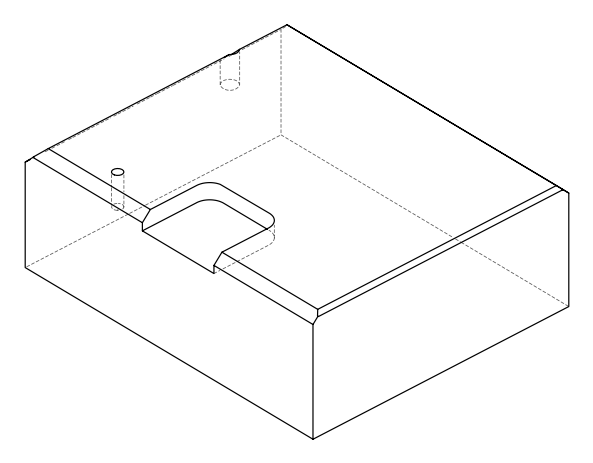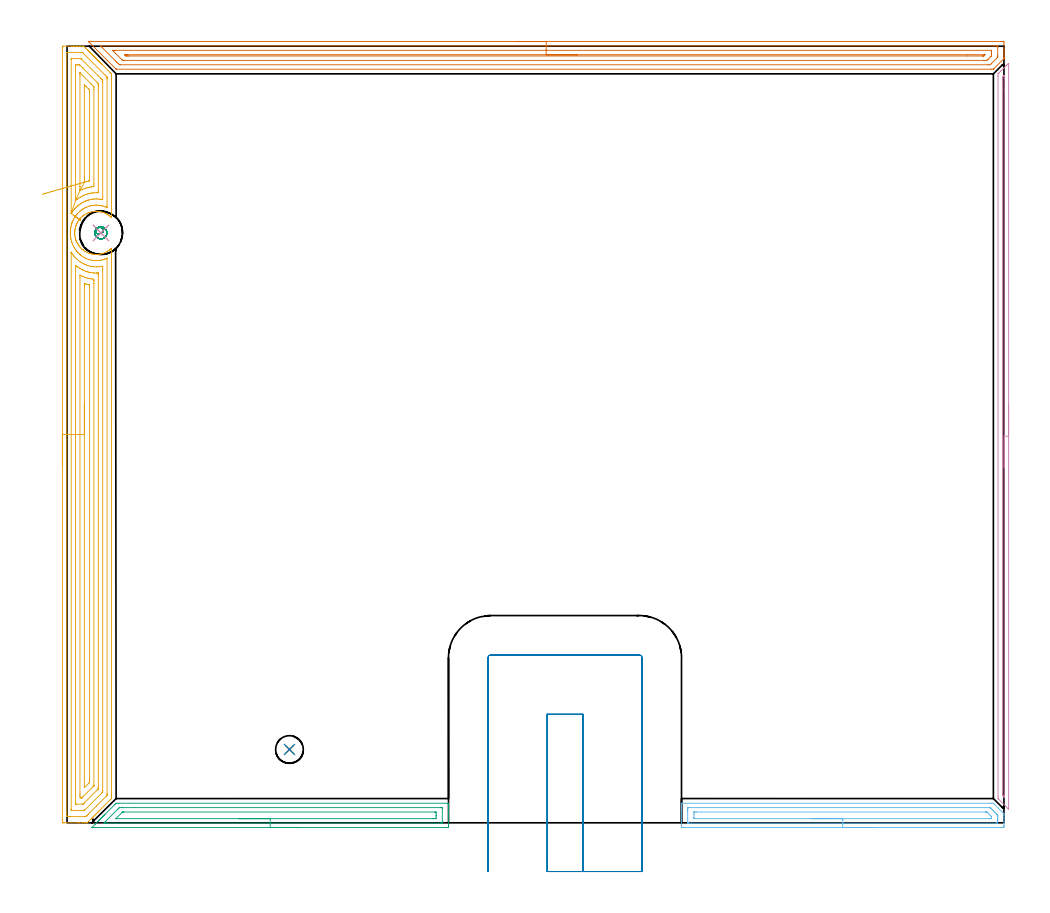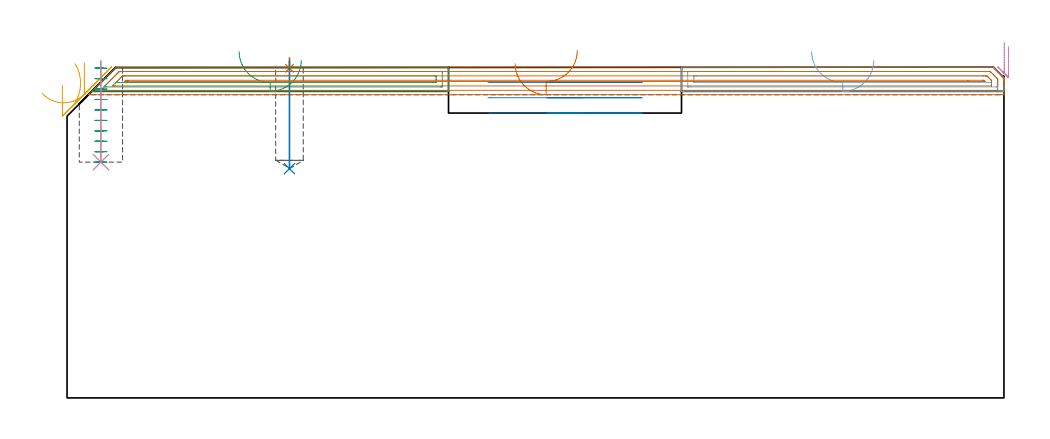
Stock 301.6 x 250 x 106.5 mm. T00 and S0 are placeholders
(PLAN: 10 operations, 5 tool changes, 34.2 min)
(1 SPOT_DRILL | STEP1POCKET | NXT0321_9005460120000 | 0.03 min | 1 mm3)
(2 DRILL_BLIND_HOLE_INTO_CENTER | STEP1POCKET | UGT0301_205 | 0.14 min | 1916 mm3)
(3 AREA_MILL | FG_CHAMFER_SURFACE | UGT0205_001 | 2.88 min | 3786 mm3)
(4 AREA_MILL_1 | FG_CHAMFER_SURFACE_1 | UGT0205_001 | 3.94 min | 1414 mm3)
(5 AREA_MILL_2 | FG_CHAMFER_SURFACE_2 | UGT0205_001 | 11.94 min | 30889 mm3)
(6 AREA_MILL_3 | FG_CHAMFER_SURFACE_3 | UGT0205_001 | 2.69 min | 3282 mm3)
(7 AREA_MILL_4 | FG_CHAMFER_SURFACE_4 | UGT0205_001 | 9.44 min | 11412 mm3)
(8 MILL_SLOT | SLOT_PARTIAL_RECTANGULAR | UGT0201_109 | Follow Part, ap 6.35, ae 75% | 2.25 min | 72582 mm3)
(9 MILL_BLIND_HOLE_FROM_SOLID_MATERIAL | STEP1POCKET_1 | UGT0201_128 | Spiral | 0.79 min | 3896 mm3)
(10 BORE_BLIND_HOLE | STEP1POCKET_1 | UGT0332_073 | 0.13 min | 0 mm3)
(TOOL NXT0321_9005460120000 | NC Spot Drill, 142deg, 12mm, Carbide, Uncoated | D12 PA142 FL30 Z2)
(TOOL UGT0301_205 | Twist Drill 8.9 mm | D8.9 PA118 FL78 Z2)
(TOOL UGT0205_001 | Chamfer Mill 20 x 3 x 45 deg. | D20 FL50 Z2)
(TOOL UGT0201_109 | End Mill 25.4 mm | D25.4 FL25 Z2)
(TOOL UGT0201_128 | Carbide End Mill 10.0 | D10 FL15 Z4)
(TOOL UGT0332_073 | 13.8 mm Rough Boring Bar | D13.8)
(OP 1 SPOT_DRILL)
G17 G21 G94 G90
T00 M6
G54
G17 G0 G90 X71.6 Y23.6 S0 M3
G43 Z116.5 H0
G94 G81 G98 Z106.117 F250. R109.5
G80
M5
M2
(OP 2 DRILL_BLIND_HOLE_INTO_CENTER)
G17 G21 G94 G90
T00 M6
G54
G17 G0 G90 X71.6 Y23.6 S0 M3
G43 Z116.5 H0
G94 G81 G98 Z73.8 F250. R108.5
G80
M5
M2
(OP 3 AREA_MILL)
G17 G21 G94 G90
T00 M6
G54
G17 G0 G90 X75.4 Y-1.5 S1061 M3
G43 Z116.5 H0
Z108.7
G94 G1 X75.362 Z107.828 F250.
X75.248 Z106.964
X75.059 Z106.112
X74.797 Z105.28
X74.463 Z104.474
X74.06 Z103.7
X73.592 Z102.964
X73.06 Z102.272
X72.471 Z101.629
X71.828 Z101.04
X71.136 Z100.509
X70.4 Z100.04
X69.626 Z99.637
X68.82 Z99.303
X67.988 Z99.041
X67.137 Z98.852
X66.272 Z98.738
X65.4 Z98.7
X8.532
X8.181 Y-1.499 Z98.701
X8.01 Y-1.496 Z98.704
X8.007 Y-1.493 Z98.706
X9.075 Y-0.425 Z99.775
X9.852 Y0.353 Z100.551
X9.969 Y0.471 Z100.667
X10.145 Y0.646 Z100.844
X10.416 Y0.917 Z101.115
X10.582 Y1.084 Z101.279
X10.744 Y1.245 Z101.443
X10.863 Y1.364 Z101.562
X11.02 Y1.523 Z101.718
X11.175 Y1.676 Z101.873
X11.31 Y1.811 Z102.009
X11.459 Y1.961 Z102.157
X11.605 Y2.106 Z102.304
X11.757 Y2.258 Z102.456
X11.898 Y2.4 Z102.596
X12.035 Y2.537 Z102.734
X12.204 Y2.705 Z102.903
X15.408 Y5.909 Z106.107
X15.78 Y6.277 Z106.477
X15.8 Y6.293 Z106.493
X16.674 Y6.3 Z106.5
X122.619
X122.79 Y6.297 Z106.489
X122.797 Y6.144 Z106.337
X122.8 Y5.983 Z106.183
Y5.741 Z105.941
Y5.031 Z105.226
Y3.8 Z103.996
Y3.277 Z103.472
Y2.661 Z102.857
Y-0.847 Z99.35
X122.796 Y-1.109 Z99.089
X122.79 Y-1.492 Z98.705
X122.567 Y-1.496 Z98.702
X122.172 Y-1.5 Z98.7
X65.4
Y-0.086 Z100.114
X12.686 Y-0.085 Z100.115
X12.204 Y-0.082 Z100.118
X12.048 Y-0.079 Z100.121
X11.892 Y-0.069 Z100.131
X11.962 Y0.006 Z100.206
X12.048 Y0.095 Z100.295
X12.204 Y0.254 Z100.454
X12.402 Y0.452 Z100.652
X16.387 Y4.436 Z104.636
X16.674 Y4.721 Z104.921
X16.835 Y4.874 Z105.074
X17.568 Y4.883 Z105.083
X17.718 Y4.885 Z105.085
X21.763 Y4.886 Z105.086
X120.384 Y4.885 Z105.085
X120.534 Y4.884 Z105.084
X120.744 Y4.88 Z105.08
X120.788 Y4.879 Z105.079
X120.793 Y4.849 Z105.049
X120.796 Y4.815 Z105.015
X120.799 Y4.624 Z104.824
X120.8 Y0.238 Z100.438
X120.798 Y0.102 Z100.302
X120.794 Y-0.007 Z100.193
X120.79 Y-0.074 Z100.126
X120.756 Y-0.079 Z100.121
X120.384 Y-0.084 Z100.116
X120.235 Y-0.085 Z100.115
X65.4 Y-0.086 Z100.114
Y1.328 Z101.528
X15.814 Y1.329 Z101.529
X15.78 Y1.331 Z101.531
X15.752 Y1.335 Z101.535
X15.764 Y1.357 Z101.557
X15.78 Y1.38 Z101.58
X17.677 Y3.277 Z103.477
X17.836 Y3.429 Z103.629
X17.866 Y3.455 Z103.655
X17.935 Y3.465 Z103.665
X18.066 Y3.469 Z103.669
X18.265 Y3.471 Z103.671
X118.399
X118.596 Y3.469 Z103.669
X118.784 Y3.465 Z103.665
X118.793 Y3.277 Z103.477
X118.799 Y3.078 Z103.278
X118.8 Y2.4 Z102.6
Y2.2 Z102.4
X118.792 Y1.523 Z101.723
X118.787 Y1.336 Z101.536
X118.596 Y1.333 Z101.533
X117.9 Y1.329 Z101.529
X117.702 Y1.328 Z101.528
X65.4
X64.528 Z101.567
X63.664 Z101.68
X62.812 Z101.869
X61.98 Z102.132
X61.174 Z102.465
X60.4 Z102.868
X59.664 Z103.337
X58.972 Z103.868
X58.329 Z104.457
X57.74 Z105.101
X57.209 Z105.793
X56.74 Z106.528
X56.337 Z107.302
X56.003 Z108.108
X55.741 Z108.94
X55.552 Z109.792
X55.438 Z110.657
X55.4 Z111.528
G0 Z116.5
M5
M2
(OP 4 AREA_MILL_1)
G17 G21 G94 G90
T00 M6
G54
G17 G0 G90 X303.1 Y134.45 S1061 M3
G43 Z116.5 H0
Z113.1
G94 G1 Y134.412 Z112.228 F250.
Y134.298 Z111.363
Y134.109 Z110.512
Y133.847 Z109.68
Y133.513 Z108.874
Y133.11 Z108.1
Y132.641 Z107.364
Y132.11 Z106.672
Y131.521 Z106.029
Y130.878 Z105.44
Y130.186 Z104.908
Y129.45 Z104.44
Y128.676 Z104.037
Y127.87 Z103.703
Y127.038 Z103.441
Y126.186 Z103.252
Y125.321 Z103.138
Y124.45 Z103.1
Y4.546
X303.093 Y4.419 Z103.106
X302.954 Y4.546 Z103.246
X302.946 Y4.554 Z103.254
X299.833 Y7.666 Z106.365
X299.705 Y7.795 Z106.49
X299.7 Y8.558 Z106.5
Y240.342
X299.698 Y241.094 Z106.497
X299.7 Y241.101 Z106.495
X299.833 Y241.234 Z106.365
X299.997 Y241.397 Z106.203
X300.523 Y241.925 Z105.673
X300.725 Y242.125 Z105.474
X300.792 Y242.192 Z105.408
X301.4 Y242.802 Z104.796
X301.627 Y243.027 Z104.573
X302.277 Y243.678 Z103.92
X302.462 Y243.862 Z103.738
X302.508 Y243.908 Z103.692
X302.994 Y244.394 Z103.205
X303.094 Y244.482 Z103.105
X303.097 Y244.464 Z103.103
X303.1 Y244.269 Z103.1
Y244.205
Y124.45
X301.686 Z104.514
Y8.713
X301.685 Y8.558 Z104.515
X301.682 Y8.339 Z104.518
X301.679 Y8.288 Z104.521
X301.677 Y8.284 Z104.523
X301.66 Y8.297 Z104.54
X301.615 Y8.339 Z104.585
X301.393 Y8.558 Z104.807
X301.301 Y8.653 Z104.899
X301.194 Y8.768 Z105.006
X301.121 Y8.85 Z105.079
X301.114 Y9.294 Z105.086
Y239.295
X301.115 Y239.451 Z105.085
X301.121 Y240.031 Z105.079
X301.124 Y240.063 Z105.076
X301.136 Y240.079 Z105.064
X301.177 Y240.123 Z105.023
X301.392 Y240.342 Z104.808
X301.482 Y240.43 Z104.718
X301.621 Y240.563 Z104.579
X301.671 Y240.61 Z104.529
X301.679 Y240.505 Z104.521
X301.683 Y240.342 Z104.517
X301.685 Y240.164 Z104.515
X301.686 Y239.606 Z104.514
Y236.007
Y124.45
Y123.578 Z104.552
Y122.713 Z104.666
Y121.862 Z104.855
Y121.03 Z105.117
Y120.224 Z105.451
Y119.45 Z105.854
Y118.714 Z106.323
Y118.022 Z106.854
Y117.379 Z107.443
Y116.789 Z108.086
Y116.258 Z108.778
Y115.79 Z109.514
Y115.387 Z110.288
Y115.053 Z111.094
Y114.791 Z111.926
Y114.602 Z112.778
Y114.488 Z113.643
Y114.45 Z114.514
G0 Z116.5
M5
M2
(OP 5 AREA_MILL_2)
G17 G21 G94 G90
T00 M6
G54
G17 G0 G90 X-1.5 Y115. S1061 M3
G43 Z116.5 H0
Z100.7
G94 G1 Y115.038 Z99.828 F250.
Y115.152 Z98.964
Y115.341 Z98.112
Y115.603 Z97.28
Y115.937 Z96.474
Y116.34 Z95.7
Y116.808 Z94.964
Y117.34 Z94.272
Y117.929 Z93.629
Y118.572 Z93.04
Y119.264 Z92.509
Y120. Z92.04
Y120.774 Z91.637
Y121.58 Z91.303
Y122.412 Z91.041
Y123.264 Z90.852
Y124.128 Z90.738
Y125. Z90.7
Y248.942
X-1.499 Y249.404 Z90.701
X-1.495 Y249.829 Z90.703
X-1.491 Y249.99 Z90.705
X-1.076 Y250. Z91.121
X1.563 Z93.757
X2.146 Z94.343
X2.442 Z94.639
X3.026 Z95.222
X3.322 Z95.518
X3.914 Z96.114
X4.201 Z96.401
X5.062 Z97.262
X5.401 Z97.598
X5.858 Y249.542 Z98.058
X5.96 Y249.441 Z98.158
X5.997 Y249.404 Z98.196
X6.547 Y248.855 Z98.744
X6.591 Y248.809 Z98.79
X6.793 Y248.608 Z98.991
X6.84 Y248.562 Z99.037
X6.888 Y248.512 Z99.087
X7.082 Y248.319 Z99.281
X7.133 Y248.268 Z99.33
X7.186 Y248.215 Z99.385
X7.371 Y248.03 Z99.57
X7.426 Y247.975 Z99.623
X7.483 Y247.918 Z99.682
X7.66 Y247.74 Z99.859
X7.719 Y247.682 Z99.916
X7.78 Y247.62 Z99.979
X7.949 Y247.451 Z100.148
X8.012 Y247.389 Z100.209
X8.077 Y247.323 Z100.276
X8.238 Y247.162 Z100.438
X8.306 Y247.096 Z100.502
X8.375 Y247.026 Z100.574
X8.528 Y246.873 Z100.727
X8.599 Y246.803 Z100.795
X8.672 Y246.729 Z100.871
X8.817 Y246.584 Z101.016
X8.892 Y246.51 Z101.088
X8.969 Y246.431 Z101.168
X9.106 Y246.294 Z101.305
X9.185 Y246.217 Z101.381
X9.266 Y246.134 Z101.466
X9.395 Y246.005 Z101.595
X9.478 Y245.923 Z101.674
X9.564 Y245.837 Z101.763
X9.685 Y245.716 Z101.884
X9.771 Y245.63 Z101.968
X9.861 Y245.54 Z102.06
X9.974 Y245.427 Z102.173
X10.065 Y245.337 Z102.261
X10.158 Y245.242 Z102.357
X10.263 Y245.137 Z102.462
X10.358 Y245.044 Z102.554
X10.455 Y244.945 Z102.655
X10.552 Y244.848 Z102.752
X10.651 Y244.751 Z102.847
X10.752 Y244.648 Z102.952
X10.841 Y244.559 Z103.041
X10.944 Y244.458 Z103.14
X11.237 Y244.165 Z103.433
X13.876 Y241.526 Z106.072
X14.023 Y241.378 Z106.222
X14.118 Y241.281 Z106.316
X14.298 Y241.095 Z106.487
X14.3 Y240.486 Z106.5
Y195.005
X14.294 Y194.847 Z106.492
X14.194 Y194.931 Z106.394
X14.11 Y195.005 Z106.31
X14.011 Y195.096 Z106.211
X13.828 Y195.252 Z106.028
X13.588 Y195.44 Z105.788
X13.33 Y195.63 Z105.53
X13.025 Y195.823 Z105.225
X12.713 Y196.002 Z104.913
X12.279 Y196.215 Z104.479
X11.838 Y196.4 Z104.038
X11.498 Y196.524 Z103.698
X10.963 Y196.661 Z103.163
X10.526 Y196.749 Z102.726
X10.088 Y196.807 Z102.288
X9.65 Y196.837 Z101.85
X9.213 Y196.84 Z101.413
X8.774 Y196.813 Z100.974
X8.338 Y196.759 Z100.538
X7.898 Y196.676 Z100.098
X7.462 Y196.57 Z99.662
X7.302 Y196.524 Z99.502
X6.942 Y196.393 Z99.142
X6.587 Y196.246 Z98.787
X6.146 Y196.03 Z98.346
X5.712 Y195.785 Z97.912
X5.47 Y195.63 Z97.67
X5.149 Y195.391 Z97.349
X5.145 Y195.387 Z97.345
X5.081 Y195.333 Z97.278
X4.838 Y195.134 Z97.036
X4.415 Y194.736 Z96.614
X4.184 Y194.483 Z96.382
X4.034 Y194.305 Z96.234
X3.962 Y194.219 Z96.162
X3.884 Y194.113 Z96.084
X3.684 Y193.841 Z95.883
X3.408 Y193.4 Z95.607
X3.244 Y193.104 Z95.444
X3.159 Y192.947 Z95.357
X3.089 Y192.803 Z95.285
X2.934 Y192.431 Z95.133
X2.868 Y192.244 Z95.066
X2.799 Y192.053 Z94.998
X2.674 Y191.608 Z94.871
X2.637 Y191.438 Z94.833
X2.575 Y191.159 Z94.772
X2.508 Y190.713 Z94.704
X2.503 Y190.658 Z94.698
X2.497 Y190.568 Z94.688
X2.47 Y190.284 Z94.666
X2.469 Y190.265 Z94.664
X2.465 Y189.934 Z94.651
X2.463 Y189.88
X2.461 Y189.818 Z94.652
X2.47 Y189.654 Z94.657
X2.48 Y189.371 Z94.677
X2.528 Y188.923 Z94.727
X2.606 Y188.477 Z94.804
X2.718 Y188.028 Z94.914
X2.729 Y187.992 Z94.925
X2.855 Y187.583 Z95.053
X2.916 Y187.425 Z95.111
X2.957 Y187.311 Z95.156
X2.966 Y187.288 Z95.165
X3.029 Y187.138 Z95.227
X3.089 Y186.998 Z95.285
X3.098 Y186.979 Z95.295
X3.242 Y186.689 Z95.441
X3.506 Y186.237 Z95.706
X3.615 Y186.072 Z95.814
X3.799 Y185.795 Z95.995
X3.908 Y185.652 Z96.105
X3.963 Y185.579 Z96.161
X4.037 Y185.493 Z96.237
X4.078 Y185.445 Z96.278
X4.201 Y185.305 Z96.397
X4.263 Y185.233 Z96.46
X4.577 Y184.901 Z96.774
X4.838 Y184.665 Z97.036
X5.081 Y184.474 Z97.278
X5.101 Y184.458 Z97.298
X5.212 Y184.37 Z97.412
X5.269 Y184.325 Z97.469
X5.716 Y184.007 Z97.916
X6.147 Y183.769 Z98.347
X6.587 Y183.555 Z98.787
X7.022 Y183.379 Z99.222
X7.462 Y183.235 Z99.662
X7.916 Y183.113 Z100.116
X8.126 Y183.071 Z100.326
X8.338 Y183.037 Z100.538
X8.774 Y182.987 Z100.974
X9.213 Y182.96 Z101.413
X9.65 Y182.963 Z101.85
X10.088 Y182.993 Z102.288
X10.487 Y183.044 Z102.687
X10.885 Y183.113 Z103.085
X10.963 Y183.131 Z103.163
X11.403 Y183.253 Z103.603
X11.838 Y183.401 Z104.038
X12.279 Y183.585 Z104.479
X12.713 Y183.799 Z104.913
X13.081 Y184.007 Z105.281
X13.588 Y184.358 Z105.788
X13.664 Y184.413 Z105.864
X13.864 Y184.576 Z106.064
X13.961 Y184.657 Z106.161
X14.061 Y184.75 Z106.261
X14.139 Y184.82 Z106.337
X14.191 Y184.864 Z106.387
X14.297 Y184.952 Z106.489
X14.3 Y184.749 Z106.5
Y8.622
X14.294 Y7.799 Z106.492
X14.229 Y7.73 Z106.428
X13.876 Y7.375 Z106.074
X10.493 Y3.992 Z102.691
X10.358 Y3.856 Z102.554
X10.218 Y3.717 Z102.416
X10.06 Y3.558 Z102.257
X9.918 Y3.416 Z102.114
X9.773 Y3.271 Z101.97
X9.626 Y3.125 Z101.823
X9.478 Y2.976 Z101.674
X9.327 Y2.826 Z101.524
X9.192 Y2.691 Z101.39
X9.039 Y2.536 Z101.234
X8.881 Y2.38 Z101.079
X8.758 Y2.257 Z100.956
X8.599 Y2.096 Z100.794
X8.435 Y1.934 Z100.633
X8.325 Y1.824 Z100.522
X8.159 Y1.656 Z100.354
X7.989 Y1.488 Z100.187
X7.719 Y1.218 Z99.917
X7.544 Y1.042 Z99.74
X6.979 Y0.479 Z99.179
X6.509 Y0.01 Z98.706
X6.472 Y0. Z98.671
X6.104 Z98.303
X5.673 Z97.872
X5.081 Z97.276
X3.905 Z96.102
X3.322 Z95.516
X-0.784 Z91.413
X-1.076 Y0.001 Z91.121
X-1.285 Y0.004 Z90.912
X-1.491 Y0.01 Z90.706
X-1.495 Y0.171 Z90.703
X-1.499 Y0.596 Z90.701
X-1.5 Y1.026 Z90.7
Y125.
X-0.086 Z92.114
X-0.085 Y247.913 Z92.115
X-0.084 Y247.961 Z92.116
X-0.082 Y247.984 Z92.118
X-0.08 Y247.989 Z92.12
X-0.065 Y247.991 Z92.135
X0.31 Y247.999 Z92.51
X4.201 Y248. Z96.401
X4.708 Y247.998 Z96.908
X4.893 Y247.993 Z97.093
X4.938 Y247.99 Z97.138
X4.995 Y247.943 Z97.195
X5.081 Y247.864 Z97.281
X5.329 Y247.62 Z97.529
X12.117 Y240.833 Z104.317
X12.461 Y240.486 Z104.661
X12.817 Y240.121 Z105.017
X12.879 Y240.043 Z105.079
X12.881 Y239.998 Z105.081
X12.884 Y239.901 Z105.084
X12.885 Y239.707 Z105.085
X12.886 Y239.594 Z105.086
X12.885 Y198.572 Z105.085
X12.883 Y198.182 Z105.083
X12.881 Y198.086 Z105.081
X12.879 Y198.05 Z105.079
X12.461 Y198.223 Z104.661
X12.117 Y198.353 Z104.317
X11.433 Y198.572 Z103.633
X11.237 Y198.622 Z103.437
X11.173 Y198.637 Z103.373
X10.719 Y198.72 Z102.919
X10.358 Y198.77 Z102.558
X10.136 Y198.797 Z102.336
X9.478 Y198.828 Z101.678
X9.224 Y198.83 Z101.424
X8.599 Y198.789 Z100.799
X8.407 Y198.767 Z100.607
X7.719 Y198.655 Z99.919
X7.65 Y198.642 Z99.85
X7.353 Y198.572 Z99.553
X6.956 Y198.454 Z99.156
X6.84 Y198.413 Z99.04
X6.319 Y198.209 Z98.519
X5.96 Y198.045 Z98.16
X5.718 Y197.926 Z97.918
X5.258 Y197.68 Z97.458
X5.147 Y197.614 Z97.347
X5.081 Y197.57 Z97.281
X4.626 Y197.25 Z96.826
X4.201 Y196.919 Z96.401
X4.13 Y196.861 Z96.33
X4.047 Y196.789 Z96.247
X3.675 Y196.43 Z95.875
X3.322 Y196.06 Z95.522
X3.245 Y195.975 Z95.445
X3.18 Y195.897 Z95.38
X2.856 Y195.477 Z95.056
X2.525 Y195.005 Z94.725
X2.504 Y194.974 Z94.704
X2.492 Y194.954 Z94.692
X2.442 Y194.871 Z94.642
X2.169 Y194.39 Z94.369
X2.017 Y194.113 Z94.217
X1.87 Y193.802 Z94.07
X1.633 Y193.222 Z93.833
X1.621 Y193.192 Z93.821
X1.614 Y193.17 Z93.814
X1.563 Y193.021 Z93.763
X1.406 Y192.489 Z93.606
X1.361 Y192.33 Z93.561
X1.235 Y191.771 Z93.435
X1.177 Y191.438 Z93.377
X1.113 Y191.002 Z93.313
X1.073 Y190.546 Z93.273
X1.056 Y190.168 Z93.256
X1.054 Y189.654 Z93.254
X1.074 Y189.258 Z93.274
X1.121 Y188.763 Z93.321
X1.197 Y188.242 Z93.397
X1.265 Y187.871 Z93.465
X1.471 Y187.072 Z93.671
X1.499 Y186.979 Z93.699
X1.563 Y186.783 Z93.763
X1.833 Y186.087 Z94.033
X2.076 Y185.567 Z94.276
X2.287 Y185.195 Z94.487
X2.442 Y184.934 Z94.642
X2.864 Y184.304 Z95.064
X3.065 Y184.046 Z95.265
X3.322 Y183.748 Z95.522
X3.634 Y183.412 Z95.834
X3.92 Y183.132 Z96.12
X4.201 Y182.888 Z96.401
X4.403 Y182.725 Z96.603
X4.667 Y182.52 Z96.867
X5.081 Y182.231 Z97.281
X5.734 Y181.858 Z97.934
X5.96 Y181.748 Z98.16
X6.215 Y181.628 Z98.415
X6.84 Y181.396 Z99.04
X7.182 Y181.282 Z99.382
X7.719 Y181.142 Z99.919
X8.296 Y181.044 Z100.496
X8.599 Y181.01 Z100.799
X9.248 Y180.97 Z101.448
X9.478 Y180.972 Z101.678
X10.097 Y181.001 Z102.297
X10.358 Y181.029 Z102.558
X10.873 Y181.106 Z103.073
X11.237 Y181.179 Z103.437
X11.585 Y181.276 Z103.785
X12.117 Y181.448 Z104.317
X12.249 Y181.494 Z104.449
X12.585 Y181.628 Z104.785
X12.702 Y181.68 Z104.902
X12.872 Y181.755 Z105.072
X12.875 Y181.752 Z105.075
X12.88 Y181.747 Z105.08
X12.884 Y181.628 Z105.084
X12.885 Y181.509 Z105.085
Y9.514
X12.883 Y9.124 Z105.083
X12.88 Y8.93 Z105.08
X12.877 Y8.839 Z105.077
X12.831 Y8.789 Z105.031
X12.671 Y8.622 Z104.871
X9.478 Y5.428 Z101.678
X6.84 Y2.789 Z99.04
X6.43 Y2.38 Z98.63
X6.192 Y2.145 Z98.392
X6.113 Y2.07 Z98.313
X6.051 Y2.013 Z98.251
X5.96 Y2.01 Z98.16
X5.454 Y2.002 Z97.654
X1.058 Y2. Z93.258
X0.683 Y2.001 Z92.883
X0.175 Y2.004 Z92.375
X-0.003 Y2.01 Z92.197
X-0.079 Y2.033 Z92.121
X-0.084 Y2.266 Z92.116
X-0.085 Y2.38 Z92.115
X-0.086 Y3.159 Z92.114
Y125.
X1.329 Z93.529
Y183.519
X1.33 Y183.648 Z93.53
X1.331 Y183.662 Z93.531
X1.332 Z93.532
X1.339 Y183.657 Z93.539
X1.358 Y183.631 Z93.558
X1.563 Y183.326 Z93.763
X1.89 Y182.854 Z94.09
X2.15 Y182.52 Z94.35
X2.442 Y182.182 Z94.642
X2.971 Y181.628 Z95.171
X3.322 Y181.305 Z95.522
X4.028 Y180.737 Z96.228
X4.201 Y180.613 Z96.401
X4.579 Y180.353 Z96.779
X5.081 Y180.081 Z97.281
X5.53 Y179.845 Z97.73
X5.96 Y179.661 Z98.16
X6.262 Y179.539 Z98.462
X6.84 Y179.344 Z99.04
X7.514 Y179.161 Z99.714
X7.719 Y179.124 Z99.919
X8.111 Y179.063 Z100.311
X8.549 Y179.003 Z100.749
X9.478 Y178.962 Z101.678
X10.302 Y179.01 Z102.502
X10.358 Y179.017 Z102.558
X11.073 Y179.12 Z103.273
X11.465 Y179.179 Z103.665
X11.468 Y178.953 Z103.668
X11.47 Y178.717 Z103.67
X11.471 Y178.061 Z103.671
X11.472 Y177.824 Z103.672
X11.471 Y10.406 Z103.671
X11.47 Y10.17 Z103.67
X11.465 Y9.931 Z103.665
X11.462 Y9.873 Z103.662
X11.442 Y9.849 Z103.642
X11.388 Y9.791 Z103.588
X11.237 Y9.637 Z103.437
X11.177 Y9.576 Z103.377
X5.863 Y4.262 Z98.063
X5.762 Y4.163 Z97.962
X5.622 Y4.034 Z97.822
X5.594 Y4.01 Z97.794
X5.51 Y4.006 Z97.71
X5.403 Y4.002 Z97.603
X5.242 Y4. Z97.442
X5.081 Z97.281
X1.724 Z93.924
X1.563 Y4.001 Z93.763
X1.402 Y4.003 Z93.602
X1.356 Y4.007 Z93.556
X1.335 Y4.011 Z93.535
X1.333 Y4.022 Z93.533
X1.33 Y4.084 Z93.53
X1.329 Y4.163 Z93.529
Y4.401
Y125.
X2.743 Z94.943
Y179.247
X2.745 Y179.393 Z94.945
X2.746 Y179.428 Z94.946
X2.747 Y179.434 Z94.947
X2.83 Y179.377 Z95.03
X3.121 Y179.157 Z95.321
X3.322 Y178.999 Z95.522
X3.382 Y178.953 Z95.582
X3.871 Y178.624 Z96.071
X4.201 Y178.421 Z96.401
X4.854 Y178.061 Z97.054
X5.081 Y177.951 Z97.281
X5.282 Y177.857 Z97.482
X5.96 Y177.59 Z98.16
X6.661 Y177.35 Z98.861
X6.84 Y177.301 Z99.04
X7.34 Y177.169 Z99.54
X7.719 Y177.105 Z99.919
X7.794 Y177.094 Z99.994
X8.599 Y177.007 Z100.799
X8.771 Y176.994 Z100.971
X9.478 Y176.972 Z101.678
X9.671 Y176.974 Z101.871
X9.893 Y176.983 Z102.093
X10.013 Y176.986 Z102.213
X10.044 Y176.984 Z102.244
X10.051 Y176.98 Z102.251
X10.053 Y176.972 Z102.253
X10.055 Y176.93 Z102.255
X10.057 Y176.583 Z102.257
Y176.278
Y11.602
X10.056 Y11.298 Z102.256
X10.053 Y11.004 Z102.253
X10.05 Y10.933 Z102.25
X10.044 Y10.905 Z102.244
X10.027 Y10.883 Z102.227
X9.958 Y10.811 Z102.158
X9.557 Y10.406 Z101.757
X5.532 Y6.381 Z97.732
X5.38 Y6.231 Z97.58
X5.258 Y6.114 Z97.458
X5.177 Y6.038 Z97.377
X5.131 Y6.01 Z97.331
X5.081 Y6.005 Z97.281
X5.027 Y6.001 Z97.227
X2.903 Z95.103
X2.811 Y6.003 Z95.011
X2.766 Y6.007 Z94.966
X2.749 Y6.01 Z94.949
X2.748 Y6.023 Z94.948
X2.745 Y6.118 Z94.945
X2.743 Y6.534 Z94.943
Y6.839
Y125.
X4.157 Z96.357
Y175.431
X4.161 Y176.278 Z96.361
X4.162 Y176.28 Z96.362
X4.186 Y176.278 Z96.386
X4.792 Y175.986 Z96.992
X5.081 Y175.866 Z97.281
X5.751 Y175.598 Z97.951
X5.96 Y175.527 Z98.16
X6.387 Y175.386 Z98.587
X6.84 Y175.268 Z99.04
X6.994 Y175.23 Z99.194
X7.719 Y175.103 Z99.919
X8.043 Y175.057 Z100.243
X8.599 Y174.987 Z100.799
X8.639 Y174.494 Z100.839
X8.641 Y174.452 Z100.841
X8.643 Y173.602 Z100.843
X8.642 Y12.099 Z100.842
X8.639 Y12.01 Z100.839
X8.636 Y11.953 Z100.836
X8.626 Y11.936 Z100.826
X8.599 Y11.903 Z100.799
X8.301 Y11.6 Z100.501
X5.081 Y8.379 Z97.281
X4.757 Y8.059 Z96.957
X4.719 Y8.026 Z96.919
X4.698 Y8.01 Z96.898
X4.661 Y8.008 Z96.861
X4.508 Y8.006 Z96.708
X4.201 Y8.01 Z96.401
X4.161 Y8.622 Z96.361
X4.159 Y8.665 Z96.359
X4.157 Y9.514 Z96.357
Y125.
X5.571 Z97.771
X5.572 Y172.71 Z97.772
X5.574 Y173.102 Z97.774
X5.578 Y173.499 Z97.778
X5.584 Y173.587 Z97.784
X5.639 Y173.571 Z97.839
X5.756 Y173.537 Z97.956
X5.96 Y173.474 Z98.16
X6.141 Y173.419 Z98.341
X6.84 Y173.246 Z99.04
X7.003 Y173.208 Z99.203
X7.12 Y173.181 Z99.32
X7.192 Y173.162 Z99.392
X7.222 Y173.15 Z99.422
X7.223 Y173.104 Z99.423
X7.227 Y172.71 Z99.427
X7.228 Y172.316 Z99.428
X7.229 Y171.819 Z99.429
Y13.973
X7.227 Y13.58 Z99.427
X7.223 Y13.081 Z99.423
X7.222 Y12.987 Z99.422
X7.164 Y12.922 Z99.364
X7.082 Y12.835 Z99.282
X6.84 Y12.588 Z99.04
X5.701 Y11.45 Z97.901
X5.639 Y11.391 Z97.839
X5.584 Y11.343 Z97.784
X5.578 Y11.34 Z97.778
X5.576 Y11.359 Z97.776
X5.573 Y11.404 Z97.773
X5.571 Y11.55 Z97.771
Y11.692
Y125.
Y125.872 Z97.809
Y126.736 Z97.923
Y127.588 Z98.112
Y128.42 Z98.374
Y129.226 Z98.708
Y130. Z99.111
Y130.736 Z99.58
Y131.428 Z100.111
Y132.071 Z100.7
Y132.66 Z101.343
Y133.192 Z102.035
Y133.66 Z102.771
Y134.063 Z103.545
Y134.397 Z104.351
Y134.659 Z105.183
Y134.848 Z106.035
Y134.962 Z106.9
Y135. Z107.771
G0 Z116.5
X2.527 Y195.267
Z107.597
G1 X2.947 Y194.962 Z106.896
X3.317 Y194.695 Z106.152
X3.632 Y194.467 Z105.372
X3.892 Y194.279 Z104.56
X4.092 Y194.134 Z103.724
X4.234 Y194.032 Z102.869
X4.314 Y193.974 Z102.002
X4.332 Y193.96 Z101.13
X4.289 Y193.991 Z100.259
X4.185 Y194.067 Z99.396
X4.02 Y194.186 Z98.548
X3.796 Y194.348 Z97.721
X3.515 Y194.552 Z96.92
X3.177 Y194.796 Z96.154
X2.787 Y195.078 Z95.426
X2.348 Y195.396 Z94.743
X1.861 Y195.748 Z94.11
X1.332 Y196.131 Z93.532
X1.331 Y196.132 Z93.531
X1.33 Y196.133 Z93.53
X1.329 Y196.789 Z93.529
Y197.026
Y245.837
X1.33 Y245.955 Z93.53
X1.333 Y245.983 Z93.533
X1.334 Y245.99 Z93.534
X1.349 Y245.993 Z93.549
X1.403 Y245.999 Z93.603
X4.04 Y246. Z96.24
X4.201 Y245.998 Z96.401
X4.362 Y245.994 Z96.562
X4.469 Y245.99 Z96.669
X4.515 Y245.973 Z96.715
X4.545 Y245.948 Z96.745
X4.662 Y245.837 Z96.862
X10.015 Y240.486 Z102.215
X10.906 Y239.594 Z103.106
X11.237 Y239.261 Z103.437
X11.374 Y239.12 Z103.574
X11.441 Y239.048 Z103.641
X11.465 Y239.004 Z103.665
X11.466 Y238.94 Z103.666
X11.47 Y238.702 Z103.67
X11.471 Y238.465 Z103.671
Y201.248
X11.47 Y201.011 Z103.67
X11.467 Y200.773 Z103.667
X11.465 Y200.624 Z103.665
X11.394 Z103.594
X10.89 Y200.708 Z103.09
X10.358 Y200.776 Z102.558
X9.909 Y200.811 Z102.109
X9.478 Y200.828 Z101.678
X9.021 Y200.819 Z101.221
X8.599 Y200.791 Z100.799
X8.213 Y200.747 Z100.413
X7.719 Y200.665 Z99.919
X7.461 Y200.618 Z99.661
X6.84 Y200.464 Z99.04
X6.756 Y200.441 Z98.956
X6.486 Y200.356 Z98.686
X6.107 Y200.207 Z98.307
X5.96 Y200.144 Z98.16
X5.496 Y199.934 Z97.696
X5.081 Y199.723 Z97.281
X4.913 Y199.634 Z97.113
X4.611 Y199.464 Z96.811
X4.363 Y199.3 Z96.563
X4.201 Y199.185 Z96.401
X3.85 Y198.928 Z96.05
X3.395 Y198.572 Z95.595
X3.355 Y198.538 Z95.555
X3.322 Y198.507 Z95.522
X2.903 Y198.106 Z95.103
X2.485 Y197.68 Z94.685
X2.464 Y197.658 Z94.664
X2.442 Y197.632 Z94.642
X2.07 Y197.167 Z94.27
X1.783 Y196.789 Z93.983
X1.691 Y196.659 Z93.891
X1.563 Y196.473 Z93.763
X1.332 Y196.131 Z93.532
X2.747 Y200.356 Z94.947
X2.745 Y200.629 Z94.945
X2.743 Y200.943 Z94.943
X2.744 Y243.161 Z94.944
X2.747 Y243.745 Z94.947
X2.75 Y243.943 Z94.95
X2.759 Y243.99 Z94.959
X2.805 Y243.993 Z95.005
X2.908 Y243.996 Z95.108
X3.322 Y244. Z95.522
X3.374 Z95.574
X3.788 Y243.996 Z95.988
X3.994 Y243.992 Z96.194
X4.044 Y243.99 Z96.244
X4.101 Y243.939 Z96.301
X4.201 Y243.845 Z96.401
X4.89 Y243.161 Z97.09
X5.081 Y242.971 Z97.281
X9.478 Y238.572 Z101.678
X9.854 Y238.19 Z102.054
X10.041 Y237.998 Z102.241
X10.05 Y237.811 Z102.25
X10.055 Y237.226 Z102.255
X10.057 Y236.919 Z102.257
Y236.332
Y203.336
X10.055 Y203.031 Z102.255
X10.053 Y202.885 Z102.253
X10.05 Y202.821 Z102.25
X9.678 Y202.828 Z101.878
X9.478 Z101.678
X8.817 Y202.81 Z101.017
X8.599 Y202.794 Z100.799
X8.018 Y202.728 Z100.218
X7.719 Y202.68 Z99.919
X7.266 Y202.599 Z99.466
X6.84 Y202.492 Z99.04
X6.563 Y202.42 Z98.763
X5.96 Y202.223 Z98.16
X5.899 Y202.202 Z98.099
X5.736 Y202.139 Z97.936
X5.279 Y201.939 Z97.479
X5.081 Y201.846 Z97.281
X4.687 Y201.647 Z96.887
X4.201 Y201.387 Z96.401
X4.113 Y201.337 Z96.313
X3.966 Y201.248 Z96.166
X3.583 Y200.982 Z95.783
X3.322 Y200.794 Z95.522
X3.074 Y200.607 Z95.274
X2.749 Y200.356 Z94.949
X2.747 Z94.947
X4.201 Y203.547 Z96.401
X4.163 Y203.923 Z96.363
X4.16 Y203.965 Z96.36
X4.157 Y204.815 Z96.357
Y204.86
Y240.531
X4.159 Y241.378 Z96.359
X4.16 Y241.419 Z96.36
X4.161 Y241.424 Z96.361
X4.177 Y241.416 Z96.377
X4.201 Y241.398 Z96.401
X4.224 Y241.378 Z96.424
X7.791 Y237.811 Z99.991
X8.599 Y236.994 Z100.799
X8.634 Y236.956 Z100.834
X8.638 Y236.919 Z100.838
X8.641 Y236.877 Z100.841
X8.643 Y236.027 Z100.843
Y205.662
X8.636 Y204.815 Z100.836
X8.606 Y204.807 Z100.806
X8.599 Y204.806 Z100.799
X7.818 Y204.715 Z100.018
X7.719 Y204.699 Z99.919
X7.072 Y204.58 Z99.272
X6.84 Y204.524 Z99.04
X6.367 Y204.402 Z98.567
X5.96 Y204.273 Z98.16
X5.701 Y204.186 Z97.901
X5.081 Y203.949 Z97.281
X5.062 Y203.942 Z97.262
X5.018 Y203.923 Z97.218
X4.201 Y203.547 Z96.401
X5.584 Y206.222 Z97.784
X5.578 Y206.598 Z97.778
X5.573 Y206.991 Z97.773
X5.572 Y207.49 Z97.772
X5.571 Y207.885 Z97.771
X5.572 Y237.313 Z97.772
X5.574 Y237.445 Z97.774
X5.577 Y237.548 Z97.777
X5.579 Y237.561 Z97.779
X5.617 Y237.527 Z97.817
X5.693 Y237.455 Z97.893
X5.96 Y237.192 Z98.16
X6.233 Y236.919 Z98.433
X6.84 Y236.311 Z99.04
X7.121 Y236.027 Z99.321
X7.216 Y235.925 Z99.416
X7.222 Y235.829 Z99.422
X7.225 Y235.636 Z99.425
X7.228 Y235.135 Z99.428
X7.229 Y234.741 Z99.429
Y207.096
X7.227 Y206.847 Z99.427
X7.225 Y206.723 Z99.425
X7.222 Y206.663 Z99.422
X7.213 Y206.639 Z99.413
X7.035 Y206.598 Z99.235
X6.87 Y206.568 Z99.07
X6.84 Y206.561 Z99.04
X6.168 Y206.388 Z98.368
X5.96 Y206.33 Z98.16
X5.584 Y206.222 Z97.784
X4.955 Y206.042 Z97.208
X4.28 Y205.849 Z96.691
X3.564 Y205.644 Z96.236
X2.812 Y205.428 Z95.849
X2.031 Y205.205 Z95.531
X1.227 Y204.974 Z95.285
X0.404 Y204.739 Z95.113
X-0.429 Y204.5 Z95.016
X-1.267 Y204.26 Z94.995
X-2.104 Y204.02 Z95.051
X-2.934 Y203.782 Z95.182
X-3.749 Y203.549 Z95.387
X-4.543 Y203.321 Z95.666
X-5.312 Y203.101 Z96.015
X-6.048 Y202.89 Z96.433
X-6.746 Y202.69 Z96.917
X-7.401 Y202.503 Z97.461
X-8.008 Y202.329 Z98.063
G0 Z116.5
M5
M2
(OP 6 AREA_MILL_3)
G17 G21 G94 G90
T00 M6
G54
G17 G0 G90 X259.7 Y-1.5 S1061 M3
G43 Z116.5 H0
Z108.7
G94 G1 X259.662 Z107.828 F250.
X259.548 Z106.964
X259.359 Z106.112
X259.097 Z105.28
X258.763 Z104.474
X258.36 Z103.7
X257.891 Z102.964
X257.36 Z102.272
X256.771 Z101.629
X256.128 Z101.04
X255.436 Z100.508
X254.7 Z100.04
X253.926 Z99.637
X253.12 Z99.303
X252.288 Z99.041
X251.436 Z98.852
X250.572 Z98.738
X249.7 Z98.7
X198.401
X198.007 Y-1.496 Z98.702
X197.81 Y-1.492 Z98.705
X197.8 Y-1.109 Z99.088
Y2.4 Z102.595
Y3.849 Z104.046
Y5.031 Z105.226
Y5.642 Z105.841
Y6.028 Z106.227
X197.802 Y6.166 Z106.358
X197.81 Y6.298 Z106.488
X197.955 Y6.3 Z106.5
X297.43
X298.202 Y6.295 Z106.491
X298.322 Y6.178 Z106.375
X298.592 Y5.909 Z106.108
X301.593 Y2.907 Z103.105
X301.6 Y2.899 Z103.097
Y2.839 Z103.038
Y2.39 Z102.59
Y1.523 Z101.718
Y0.341 Z100.537
Y-0.231 Z99.962
Y-0.823 Z99.372
X301.597 Y-1.109 Z99.086
X301.59 Y-1.491 Z98.704
X301.393 Y-1.496 Z98.701
X300.999 Y-1.5 Z98.7
X249.7
Y-0.086 Z100.114
X200.929
X200.186 Y-0.085 Z100.115
X200.035 Y-0.083 Z100.117
X199.841 Y-0.079 Z100.121
X199.809 Y-0.071 Z100.129
X199.805 Y-0.046 Z100.154
X199.803 Y-0.019 Z100.181
X199.8 Y0.147 Z100.347
Y3.656 Z103.856
X199.803 Y4.154 Z104.354
X199.807 Y4.526 Z104.726
X199.823 Y4.879 Z105.079
X200.186 Y4.884 Z105.084
X200.335 Y4.885 Z105.085
X296.687
X297.058 Y4.88 Z105.08
X297.146 Y4.879 Z105.079
X297.263 Y4.775 Z104.975
X297.43 Y4.617 Z104.817
X297.896 Y4.154 Z104.354
X298.322 Y3.728 Z103.928
X298.773 Y3.277 Z103.477
X299.214 Y2.836 Z103.036
X299.432 Y2.615 Z102.815
X299.537 Y2.505 Z102.705
X299.587 Y2.451 Z102.651
X299.59 Y2.4 Z102.6
X299.598 Y2.023 Z102.223
X299.599 Y1.523 Z101.723
X299.6 Y1.144 Z101.344
X299.597 Y0.646 Z100.846
X299.593 Y0.274 Z100.474
X299.577 Y-0.079 Z100.121
X299.214 Y-0.084 Z100.116
X299.065 Y-0.085 Z100.115
X249.7 Y-0.086 Z100.114
Y1.328 Z101.528
X201.904 Y1.329 Z101.529
X201.852 Y1.331 Z101.531
X201.819 Y1.335 Z101.535
X201.81 Y1.338 Z101.538
X201.808 Y1.356 Z101.556
X201.802 Y1.523 Z101.723
X201.8 Y1.69 Z101.89
Y2.567 Z102.767
X201.802 Y3.277 Z103.477
X201.805 Y3.439 Z103.639
X201.81 Y3.462 Z103.662
X201.824 Y3.465 Z103.665
X201.871 Y3.468 Z103.668
X201.97 Y3.47 Z103.67
X202.664 Y3.471 Z103.671
X295.646
X295.843 Y3.47 Z103.67
X295.975 Y3.468 Z103.668
X296.079 Y3.464 Z103.664
X296.13 Y3.459 Z103.659
X296.15 Y3.441 Z103.641
X296.321 Y3.277 Z103.477
X296.538 Y3.063 Z103.263
X297.2 Y2.4 Z102.6
X297.43 Y2.167 Z102.367
X297.584 Y2.005 Z102.205
X297.594 Y1.69 Z101.89
X297.597 Y1.523 Z101.723
X297.595 Y1.361 Z101.561
X297.59 Y1.338 Z101.538
X297.576 Y1.335 Z101.535
X297.529 Y1.332 Z101.532
X297.43 Y1.33 Z101.53
X296.736 Y1.329 Z101.529
X249.7 Y1.328 Z101.528
X248.828 Z101.567
X247.963 Z101.68
X247.112 Z101.869
X246.28 Z102.132
X245.474 Z102.465
X244.7 Z102.868
X243.964 Z103.337
X243.272 Z103.868
X242.629 Z104.457
X242.04 Z105.101
X241.508 Z105.793
X241.04 Z106.528
X240.637 Z107.302
X240.303 Z108.108
X240.041 Z108.94
X239.852 Z109.792
X239.738 Z110.657
X239.7 Z111.528
G0 Z116.5
M5
M2
(OP 7 AREA_MILL_4)
G17 G21 G94 G90
T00 M6
G54
G17 G0 G90 X144.25 Y251.5 S1061 M3
G43 Z116.5 H0
Z107.6
G94 G1 X144.288 Z106.728 F250.
X144.402 Z105.863
X144.591 Z105.012
X144.853 Z104.18
X145.187 Z103.374
X145.59 Z102.6
X146.058 Z101.864
X146.59 Z101.172
X147.179 Z100.529
X147.822 Z99.94
X148.514 Z99.408
X149.25 Z98.94
X150.024 Z98.537
X150.83 Z98.203
X151.662 Z97.941
X152.514 Z97.752
X153.378 Z97.638
X154.25 Z97.6
X300.519
X300.999 Y251.498 Z97.602
X301.474 Y251.494 Z97.603
X301.591 Y251.491 Z97.605
X301.6 Y251.024 Z98.071
Y249.258 Z99.836
Y248.68 Z100.416
Y248.375 Z100.721
Y247.797 Z101.299
Y247.492 Z101.603
Y246.88 Z102.219
Y246.404 Z102.695
Y246.336 Z102.762
Y246.18 Z102.913
X301.598 Y246.028 Z103.062
X301.59 Y245.997 Z103.093
X301.564 Y245.96 Z103.131
X301.486 Y245.884 Z103.212
X301.446 Y245.845 Z103.253
X298.323 Y242.723 Z106.375
X298.204 Y242.605 Z106.491
X298.192 Y242.602 Z106.494
X297.432 Y242.6 Z106.5
X15.975
X15.804 Y242.604 Z106.489
X15.789 Y242.614 Z106.479
X15.674 Y242.724 Z106.372
X15.566 Y242.834 Z106.266
X7.054 Y251.346 Z97.752
X6.941 Y251.466 Z97.632
X6.916 Y251.496 Z97.602
X7.037 Y251.5 Z97.6
X7.054
X154.25
Y250.086 Z99.014
X298.323
X299.215 Y250.085 Z99.015
X299.273 Y250.084 Z99.016
X299.59 Y250.075 Z99.025
X299.593 Y249.976 Z99.124
X299.598 Y249.762 Z99.338
X299.6 Y247.111 Z101.989
X299.597 Y246.608 Z102.492
X299.594 Y246.513 Z102.587
X299.59 Y246.467 Z102.633
X299.57 Y246.432 Z102.668
X299.485 Y246.342 Z102.758
X299.215 Y246.066 Z103.034
X297.431 Y244.282 Z104.818
X297.266 Y244.122 Z104.978
X297.16 Y244.022 Z105.078
X296.483 Y244.014 Z105.086
X17.257 Y244.015 Z105.085
X16.845 Y244.021 Z105.079
X16.421 Y244.433 Z104.667
X16.009 Y244.842 Z104.258
X15.529 Y245.32 Z103.78
X11.069 Y249.781 Z99.319
X10.872 Y249.981 Z99.119
X10.79 Y250.069 Z99.031
X10.782 Y250.08 Z99.02
X10.785 Y250.081 Z99.019
X10.823 Y250.084 Z99.016
X10.905 Y250.085 Z99.015
X11.069 Y250.086 Z99.014
X154.25
Y248.672 Z100.428
X297.531 Y248.671 Z100.429
X297.567 Y248.67 Z100.43
X297.587 Y248.668 Z100.432
X297.59 Y248.666 Z100.434
X297.593 Y248.653 Z100.447
X297.598 Y248.542 Z100.558
X297.599 Y248.375 Z100.725
X297.6 Y248.208 Z100.892
X297.599 Y247.492 Z101.608
X297.598 Y247.326 Z101.774
X297.59 Y247.158 Z101.942
X297.575 Y246.886 Z102.214
X297.431 Y246.732 Z102.368
X296.482 Y245.781 Z103.319
X296.121 Y245.435 Z103.665
X296.046 Y245.432 Z103.668
X295.945 Y245.43 Z103.67
X295.647 Y245.429 Z103.671
X295.055 Y245.428 Z103.672
X18.505 Y245.429 Z103.671
X18.206 Y245.431 Z103.669
X17.907 Y245.435 Z103.665
X17.873 Y245.437 Z103.663
X17.853 Y245.453 Z103.647
X17.811 Y245.491 Z103.609
X17.731 Y245.569 Z103.531
X17.574 Y245.725 Z103.375
X15.529 Y247.77 Z101.33
X14.925 Y248.375 Z100.725
X14.637 Y248.664 Z100.436
Y248.669 Z100.431
X15.23 Y248.671 Z100.429
X15.529 Y248.672 Z100.428
X154.25
Y247.257 Z101.843
X295.308
X295.389 Y247.255 Z101.845
X295.462 Y247.25 Z101.85
X295.487 Y247.247 Z101.853
X295.47 Y247.227 Z101.873
X295.345 Y247.096 Z102.004
X295.25 Y247.001 Z102.099
X295.151 Y246.907 Z102.193
X295.099 Y246.859 Z102.241
X295.041 Y246.85 Z102.25
X294.92 Y246.846 Z102.254
X294.755 Y246.844 Z102.256
X289.996 Y246.843 Z102.257
X19.753
X19.334 Y246.846 Z102.254
X19.098 Y246.85 Z102.25
X18.902 Y246.858 Z102.242
X18.706 Y247.054 Z102.046
X18.52 Y247.241 Z101.859
X18.679 Y247.25 Z101.85
X19.098 Y247.255 Z101.845
X19.335 Y247.257 Z101.843
X154.25
X155.122 Z101.881
X155.986 Z101.995
X156.838 Z102.183
X157.67 Z102.446
X158.476 Z102.78
X159.25 Z103.182
X159.986 Z103.651
X160.678 Z104.182
X161.321 Z104.772
X161.91 Z105.415
X162.442 Z106.107
X162.91 Z106.843
X163.313 Z107.616
X163.647 Z108.422
X163.909 Z109.254
X164.098 Z110.106
X164.212 Z110.971
X164.25 Z111.843
G0 Z116.5
M5
M2
(OP 8 MILL_SLOT)
G17 G21 G94 G90
T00 M6
G54
G17 G0 G90 X166.05 Y-15.7 S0 M3
G43 Z116.5 H0
Z101.567
G94 G1 Y-12.7 F250.
Y34.95 F500.
X154.55
Y-12.7
Y-15.7 F250.
X185.1
Y-12.7
Y53.1 F500.
G3 X184.2 Y54. R0.9
G1 X136.4
G3 X135.5 Y53.1 R0.9
G1 Y-12.7
Y-15.7 F250.
G0 X166.05 Z96.633
G1 Y-12.7
Y34.95 F500.
X154.55
Y-12.7
Y-15.7 F250.
X185.1
Y-12.7
Y53.1 F500.
G3 X184.2 Y54. R0.9
G1 X136.4
G3 X135.5 Y53.1 R0.9
G1 Y-12.7
Y-15.7 F250.
G0 X166.05 Z91.7
G1 Y-12.7
Y34.95 F500.
X154.55
Y-12.7
Y-15.7 F250.
X185.1
Y-12.7
Y53.1 F500.
G3 X184.2 Y54. R0.9
G1 X136.4
G3 X135.5 Y53.1 R0.9
G1 Y-12.7
Y-15.7 F250.
G0 Z116.5
M5
M2
(OP 9 MILL_BLIND_HOLE_FROM_SOLID_MATERIAL)
G17 G21 G94 G90
T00 M6
G54
G17 G0 G90 X10.9 Y189.9 S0 M3
G43 Z116.5 H0
Z106.14
G94 G3 X11.416 Y191.334 R0.81 F250.
X9.398 Y191.143 R1.434
X9.657 Y188.398 R1.95
X9.398 Y191.143 R-1.95
X9.527 Y189.77 R0.975
X10.9 Y189.9 R0.975
G0 Z102.78
G3 X11.416 Y191.334 R0.81
X9.398 Y191.143 R1.434
X9.657 Y188.398 R1.95
X9.398 Y191.143 R-1.95
X9.527 Y189.77 R0.975
X10.9 Y189.9 R0.975
G0 Z99.42
G3 X11.416 Y191.334 R0.81
X9.398 Y191.143 R1.434
X9.657 Y188.398 R1.95
X9.398 Y191.143 R-1.95
X9.527 Y189.77 R0.975
X10.9 Y189.9 R0.975
G0 Z96.06
G3 X11.416 Y191.334 R0.81
X9.398 Y191.143 R1.434
X9.657 Y188.398 R1.95
X9.398 Y191.143 R-1.95
X9.527 Y189.77 R0.975
X10.9 Y189.9 R0.975
G0 Z92.7
G3 X11.416 Y191.334 R0.81
X9.398 Y191.143 R1.434
X9.657 Y188.398 R1.95
X9.398 Y191.143 R-1.95
X9.527 Y189.77 R0.975
X10.9 Y189.9 R0.975
G0 Z89.34
G3 X11.416 Y191.334 R0.81
X9.398 Y191.143 R1.434
X9.657 Y188.398 R1.95
X9.398 Y191.143 R-1.95
X9.527 Y189.77 R0.975
X10.9 Y189.9 R0.975
G0 Z85.98
G3 X11.416 Y191.334 R0.81
X9.398 Y191.143 R1.434
X9.657 Y188.398 R1.95
X9.398 Y191.143 R-1.95
X9.527 Y189.77 R0.975
X10.9 Y189.9 R0.975
G0 Z82.62
G3 X11.416 Y191.334 R0.81
X9.398 Y191.143 R1.434
X9.657 Y188.398 R1.95
X9.398 Y191.143 R-1.95
X9.527 Y189.77 R0.975
X10.9 Y189.9 R0.975
G0 Z79.26
G3 X11.416 Y191.334 R0.81
X9.398 Y191.143 R1.434
X9.657 Y188.398 R1.95
X9.398 Y191.143 R-1.95
X9.527 Y189.77 R0.975
X10.9 Y189.9 R0.975
G0 Z75.9
G3 X11.416 Y191.334 R0.81
X9.398 Y191.143 R1.434
X9.657 Y188.398 R1.95
X9.398 Y191.143 R-1.95
X9.527 Y189.77 R0.975
X10.9 Y189.9 R0.975
G0 Z116.5
M5
M2
(OP 10 BORE_BLIND_HOLE)
G17 G21 G94 G90
T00 M6
G54
G17 G0 G90 X10.9 Y189.9 S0 M3
G43 Z116.5 H0
G94 G85 G98 Z75.9 F250. R108.5
G80
M5
M2
